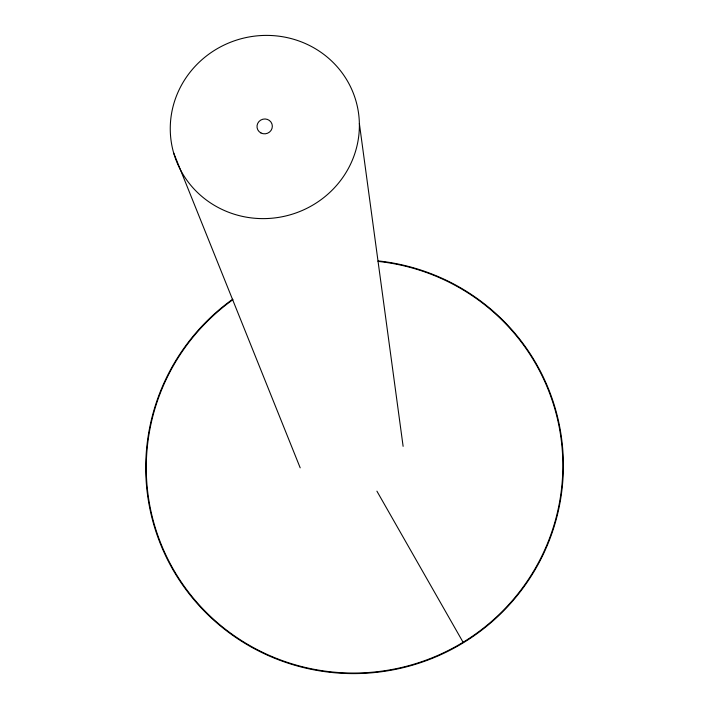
<?xml version="1.0" encoding="UTF-8"?>
<svg xmlns="http://www.w3.org/2000/svg" width="709" height="709" viewBox="0 0 709 709"><rect width="100%" height="100%" fill="white"/><g stroke="black" fill="none" stroke-linecap="round" stroke-linejoin="round"><path stroke-width="1.06" d="M376.913 491.16L463.092 642.265M173.661 152.922L300.191 467.834M359.366 123.481A94.776 91.381 -14.8 0 1 219.241 208.056A94.776 91.381 -14.8 0 1 215.873 49.497A94.776 91.381 -14.8 0 1 359.366 123.481L403.12 446.342M378.11 261.408A208.437 206.284 -14.8 0 1 547.109 544.379A208.437 206.284 -14.8 0 1 225.32 629.175A208.437 206.284 -14.8 0 1 232.933 299.668M378.172 260.903A208.969 206.815 -14.8 0 1 547.605 544.592A208.969 206.815 -14.8 0 1 224.992 629.61A208.969 206.815 -14.8 0 1 232.632 299.251M260.93 132.955A7.684 7.409 -14.8 0 0 272.336 126.167A7.684 7.409 -14.8 0 0 260.735 120.096A7.684 7.409 -14.8 0 0 260.93 132.955"/></g></svg>
